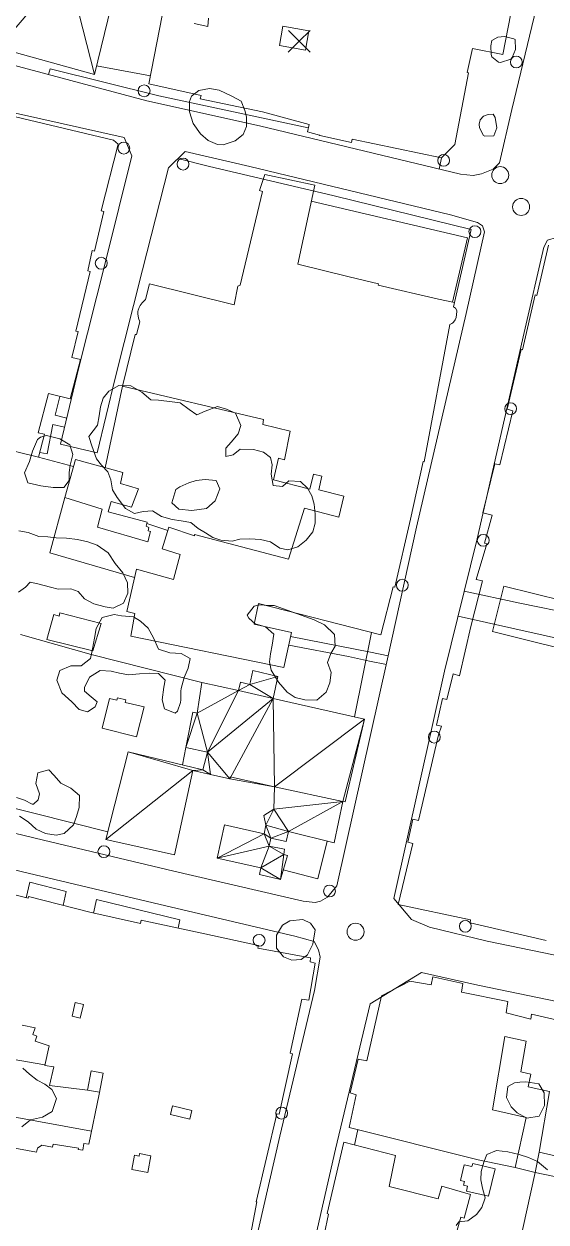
# Model space of a CAD drawing. Header units: metres. Extents: x 4652992 to 4879070, y 2074171 to 2309877.
# Drawn here: x 4653815.3 to 4653882.9, y 2307108.2 to 2307263.4 of the extents above; entities that cross this region are included whole.
import ezdxf

# ---------------------------------------------------------------- set-up
doc = ezdxf.new("R2010")
doc.units = ezdxf.units.M
doc.header["$MEASUREMENT"] = 0
doc.linetypes.add('DGN Style 2', pattern=[66.27138, 39.762828, -26.508552])
for name, color, linetype, lineweight in [('Level 18', 5, 'Continuous', 0), ('Level 30', 5, 'Continuous', 0), ('Level 31', 38, 'Continuous', 0), ('Level 35', 4, 'Continuous', 0), ('Level 37', 3, 'Continuous', 0), ('Level 38', 3, 'Continuous', 0), ('Level 39', 9, 'Continuous', 0), ('Level 40', 1, 'Continuous', 0), ('Level 45', 9, 'Continuous', 0), ('Level 53', 5, 'Continuous', 0), ('Level 54', 30, 'DGN Style 2', 0), ('Level 61', 4, 'Continuous', 0), ('Level 62', 4, 'Continuous', 0)]:
    doc.layers.add(name, color=color, linetype=linetype, lineweight=lineweight)

# ---------------------------------------------------------------- blocks, each defined once
blk = doc.blocks.new('AL_1')
at = {"layer": 'Level 45'}
blk.add_circle((2.1e-05, 1.3e-05, 3e-05), 1.100002, dxfattribs=at)
blk = doc.blocks.new('POSTE_1')
at = {"layer": 'Level 61'}
blk.add_circle((-4.7e-05, -1.9e-05, -2.4e-05), 0.770001, dxfattribs=at)
blk = doc.blocks.new('COTA_10')
at = {"layer": 'Level 39'}
for p, q in [((-1.408444, 1.419518, 3.9e-05), (1.3e-05, -4e-06, 3.9e-05)), ((1.419535, 1.408453, 3.9e-05), (1.3e-05, -4e-06, 3.9e-05)), ((1.3e-05, -4e-06, 3.9e-05), (-1.419509, -1.408461, 3.9e-05)), ((1.3e-05, -4e-06, 3.9e-05), (1.40847, -1.419526, 3.9e-05))]:
    blk.add_line(p, q, dxfattribs=at)

msp = doc.modelspace()

# ---------------------------------------------------------------- linework, layer by layer
at = {"layer": 'Level 18', "color": 30, "extrusion": (-0.2325752155250779, -0.9400955662221081, 0.2492570871469814), "elevation": -3251051.150257, "flags": 128}
msp.add_lwpolyline([(3963534.083005, 838200.399348), (3963511.117768, 838198.258291), (3963497.008766, 838196.722311)], dxfattribs=at)
at = {"layer": 'Level 18', "color": 30, "extrusion": (-0.2181599414470638, -0.7675842744375388, 0.6026778754724706), "elevation": -2785444.729957, "flags": 128}
msp.add_lwpolyline([(3845802.189629, 2105461.12808), (3845775.438632, 2105459.342331), (3845766.843458, 2105458.650852)], dxfattribs=at)
at = {"layer": 'Level 18', "color": 30}
for points in [[(4653876.901479, 2307245.394108, 1399.392079), (4653878.490451, 2307252.279078, 1399.054579), (4653881.942283, 2307266.678099, 1398.504579), (4653884.422541, 2307277.47333, 1397.974814)], [(4653871.841598, 2307243.915647, 1399.474737), (4653845.793766, 2307250.199075, 1398.049737), (4653831.221605, 2307253.413479, 1397.017079), (4653807.767909, 2307259.691859, 1394.757914), (4653791.867037, 2307264.067218, 1393.249737)], [(4653828.258818, 2307248.687055, 1397.035207), (4653829.271095, 2307246.29277, 1397.411272), (4653825.908714, 2307232.745074, 1399.051303), (4653822.333367, 2307218.678449, 1400.282553), (4653820.019409, 2307208.941029, 1400.545053)], [(4653836.161684, 2307246.869154, 1397.609937), (4653834.026808, 2307244.753126, 1397.603687), (4653830.655109, 2307231.536448, 1399.053687), (4653827.089701, 2307217.508923, 1400.284937), (4653824.784571, 2307207.808656, 1400.547437), (4653820.019409, 2307208.941029, 1400.545053)], [(4653876.901479, 2307245.394108, 1399.392079), (4653876.066913, 2307244.565013, 1399.392079), (4653874.563288, 2307243.975279, 1399.392079), (4653873.495887, 2307243.762214, 1399.392079), (4653871.841598, 2307243.915647, 1399.474737)], [(4653874.948243, 2307236.462365, 1399.93949), (4653874.709217, 2307237.243233, 1399.93949), (4653874.037738, 2307237.671294, 1399.93949), (4653870.569456, 2307238.642005, 1399.586727)], [(4653855.827508, 2307151.705688, 1406.78949), (4653862.405724, 2307181.143058, 1403.96449), (4653866.147478, 2307198.186224, 1402.67699), (4653872.589752, 2307225.881238, 1400.56449), (4653874.948243, 2307236.462365, 1399.93949)], [(4653946.973627, 2307221.862116, 1403.575838), (4653924.301065, 2307226.750381, 1402.257832), (4653906.571155, 2307230.702298, 1401.145332), (4653890.661615, 2307234.274736, 1399.970332), (4653884.294563, 2307235.736519, 1399.939082), (4653883.117303, 2307235.389762, 1399.939082), (4653882.658444, 2307234.465434, 1400.115812)], [(4653863.194793, 2307150.059359, 1406.7788), (4653869.776084, 2307179.510491, 1403.9538), (4653874.008834, 2307196.661683, 1402.6477), (4653880.091755, 2307223.419663, 1400.624424), (4653882.658444, 2307234.465434, 1400.115812)], [(4653851.438514, 2307149.706084, 1406.907059), (4653834.709296, 2307153.616761, 1406.407059), (4653817.816887, 2307157.647121, 1404.819559), (4653809.187655, 2307159.692846, 1404.069559), (4653802.340763, 2307161.095853, 1403.369559), (4653795.116481, 2307162.509011, 1402.507059), (4653786.136076, 2307164.317122, 1401.307059), (4653776.435371, 2307166.056766, 1399.807059), (4653770.743796, 2307167.289609, 1398.957059)], [(4653850.386008, 2307145.20364, 1406.832391), (4653833.646498, 2307149.116722, 1406.332391), (4653816.747045, 2307153.148763, 1404.744891), (4653808.190024, 2307155.177369, 1403.994891), (4653801.432824, 2307156.561997, 1403.294891), (4653794.216324, 2307157.973633, 1402.432391), (4653785.271567, 2307159.774567, 1401.232391), (4653775.537563, 2307161.520182, 1399.732391), (4653769.764936, 2307162.770582, 1398.882391)], [(4653851.438514, 2307149.706084, 1406.907059), (4653853.010228, 2307149.57029, 1406.907059), (4653853.721816, 2307149.721607, 1406.907059), (4653854.594341, 2307150.237031, 1406.907059), (4653855.827508, 2307151.705688, 1406.78949)], [(4653931.645047, 2307132.369171, 1409.11844), (4653910.133686, 2307137.026465, 1408.41844), (4653891.008303, 2307141.297301, 1408.05594), (4653875.315253, 2307144.530104, 1407.53094), (4653867.825342, 2307146.373977, 1407.194559), (4653865.508559, 2307147.370203, 1406.96844), (4653863.194793, 2307150.059359, 1406.7788)], [(4653852.930928, 2307138.160335, 1407.481021), (4653853.680793, 2307142.464269, 1407.243521), (4653853.457584, 2307143.430786, 1407.106021), (4653852.904684, 2307144.503328, 1407.093521), (4653850.386008, 2307145.20364, 1406.832391)], [(4653930.415894, 2307126.691893, 1409.11005), (4653908.886112, 2307131.353176, 1408.41005), (4653889.789226, 2307135.617648, 1408.04755), (4653874.100176, 2307138.849627, 1407.52255), (4653866.78484, 2307140.472399, 1407.37255), (4653860.141655, 2307136.435699, 1407.4163)], [(4653834.87762, 2307059.735067, 1413.543521), (4653839.573521, 2307080.26246, 1411.831021), (4653844.297766, 2307101.228026, 1410.143521), (4653848.420081, 2307119.300423, 1408.718521), (4653852.930928, 2307138.160335, 1407.481021)], [(4653841.97682, 2307057.308489, 1413.4788), (4653846.806058, 2307078.6317, 1411.7663), (4653851.528379, 2307099.588728, 1410.0788), (4653855.639865, 2307117.613654, 1408.6538), (4653860.141655, 2307136.435699, 1407.4163)]]:
    msp.add_polyline3d(points, dxfattribs=at)
at = {"layer": 'Level 30', "color": 1}
for points in [[(4653878.693307, 2307266.555572, 1401.10371), (4653877.311768, 2307259.419444, 1401.10371), (4653873.405273, 2307260.210255, 1401.14121), (4653872.706609, 2307257.088634, 1404.29746), (4653872.898583, 2307257.043152, 1404.29746), (4653871.102851, 2307247.755344, 1404.32246), (4653869.396653, 2307246.054597, 1404.47246)], [(4653869.396653, 2307246.054597, 1404.47246), (4653857.814385, 2307248.475789, 1404.06621), (4653857.713428, 2307248.024759, 1404.06621), (4653853.606647, 2307248.944454, 1403.99746), (4653853.568013, 2307248.953616, 1400.60371), (4653851.998427, 2307249.393718, 1400.48496), (4653852.224759, 2307250.344269, 1400.47871), (4653846.189554, 2307251.979158, 1400.02871), (4653838.097461, 2307253.694745, 1399.60996), (4653838.22129, 2307254.126779, 1399.56621), (4653831.47872, 2307255.630874, 1399.34746), (4653833.188392, 2307264.480596, 1398.15371)], [(4653837.352049, 2307263.424916, 1397.93496), (4653839.085352, 2307263.075106, 1398.031835), (4653839.171886, 2307264.120485, 1397.988085)], [(4653813.259982, 2307251.582925, 1401.466564), (4653826.903306, 2307248.313497, 1401.166564), (4653827.505048, 2307247.81223, 1401.191564), (4653825.267928, 2307239.153166, 1400.622814), (4653825.613238, 2307239.070753, 1400.622814), (4653824.437877, 2307233.946748, 1400.510314), (4653824.133753, 2307234.032578, 1400.510314), (4653823.551549, 2307231.376172, 1407.691564), (4653823.878836, 2307231.304724, 1407.691564), (4653821.984941, 2307223.579782, 1407.647814), (4653822.294646, 2307223.519147, 1402.391564), (4653821.468711, 2307220.170277, 1402.241564), (4653822.589651, 2307219.912429, 1402.229064)], [(4653848.957781, 2307180.01845, 1407.192056), (4653829.120479, 2307184.060628, 1407.079556), (4653829.659737, 2307186.987915, 1410.348306), (4653828.621588, 2307187.249828, 1410.360806), (4653829.864136, 2307192.744805, 1410.948306), (4653834.647618, 2307191.388356, 1409.092056), (4653835.504775, 2307194.655735, 1406.873306), (4653833.178045, 2307195.384675, 1406.442056), (4653834.068268, 2307198.19352, 1406.160806), (4653837.370622, 2307197.072131, 1409.292056), (4653837.396826, 2307197.251413, 1409.292056), (4653849.559344, 2307194.037068, 1406.279556), (4653851.621551, 2307200.664437, 1405.198306), (4653856.091921, 2307199.489308, 1406.485806), (4653856.729129, 2307202.204939, 1405.242056), (4653853.503598, 2307203.002517, 1404.948306), (4653853.893378, 2307204.776844, 1404.948306), (4653852.786308, 2307205.041433, 1404.948306), (4653852.337373, 2307203.121174, 1404.948306), (4653847.598408, 2307204.30714, 1404.404556), (4653848.247801, 2307207.139911, 1404.404556), (4653849.040353, 2307206.923814, 1404.404556), (4653849.788956, 2307210.639937, 1408.479556), (4653846.220378, 2307211.479486, 1408.454556), (4653846.320966, 2307212.122405, 1406.304556), (4653828.046071, 2307216.449404, 1406.092056), (4653829.704128, 2307223.140247, 1406.029556), (4653829.853631, 2307223.144405, 1402.829556), (4653830.303509, 2307224.809294, 1402.457681), (4653830.136529, 2307225.249429, 1402.457681), (4653830.017601, 2307225.844884, 1402.457681), (4653830.049468, 2307226.110691, 1402.457681), (4653830.088014, 2307226.314887, 1402.457681), (4653830.211855, 2307226.65878, 1402.457681), (4653830.340383, 2307226.901526, 1402.457681), (4653830.60939, 2307227.257465, 1402.457681), (4653830.831766, 2307227.464484, 1402.457681), (4653831.028366, 2307227.677652, 1402.457681), (4653831.535409, 2307229.717212, 1402.457681), (4653842.51918, 2307226.990109, 1406.720181), (4653842.997958, 2307229.388478, 1406.667056), (4653843.285899, 2307229.531815, 1406.667056), (4653846.178192, 2307241.680517, 1406.285806), (4653845.812167, 2307241.794295, 1406.285806), (4653846.474163, 2307243.875538, 1405.429556), (4653852.95816, 2307242.514896, 1405.248306), (4653850.759418, 2307232.254426, 1406.567056), (4653857.39839, 2307230.618346, 1409.592056), (4653861.206714, 2307229.723488, 1409.742056), (4653861.175049, 2307229.519053, 1409.742056), (4653868.997795, 2307227.746439, 1409.379556), (4653868.997795, 2307227.746439, 1408.735806), (4653871.059754, 2307227.281299, 1408.235806), (4653870.953165, 2307226.731718, 1408.235806), (4653871.199918, 2307226.567158, 1408.235806), (4653871.348387, 2307226.260799, 1408.235806), (4653871.363446, 2307226.144856, 1408.235806), (4653871.346461, 2307225.758971, 1408.235806), (4653871.274178, 2307225.366439, 1408.235806), (4653871.172204, 2307225.053684, 1408.235806), (4653870.935412, 2307224.740018, 1408.235806), (4653870.857248, 2307224.659514, 1408.235806), (4653870.740696, 2307224.588159, 1408.235806), (4653870.450922, 2307224.432521, 1408.235806), (4653867.141791, 2307206.664098, 1407.204556), (4653866.987808, 2307206.700862, 1405.767056), (4653865.350475, 2307199.204219, 1406.935806), (4653863.333891, 2307190.403858, 1407.092056), (4653863.115748, 2307190.455941, 1411.804556), (4653861.514817, 2307184.238644, 1411.923306), (4653845.666024, 2307188.293774, 1407.629556), (4653845.095432, 2307185.637068, 1407.867056), (4653849.948523, 2307184.555434, 1407.492056), (4653848.957781, 2307180.01845, 1407.192056)], [(4653874.711938, 2307191.215064, 1408.911378), (4653873.879889, 2307191.420483, 1408.921422), (4653875.258106, 2307196.006475, 1407.190172), (4653874.95333, 2307196.092486, 1407.190172), (4653875.950633, 2307199.722821, 1405.121422), (4653874.736198, 2307200.026005, 1405.058922), (4653876.296682, 2307206.396715, 1404.502672), (4653876.950098, 2307206.240717, 1404.502672), (4653878.626055, 2307213.272758, 1404.208922), (4653877.911291, 2307213.45665, 1404.208922), (4653879.687949, 2307221.20654, 1404.027672), (4653879.867318, 2307221.163718, 1404.027672), (4653881.521118, 2307228.280536, 1403.627672), (4653881.724432, 2307228.218785, 1403.627672), (4653883.237829, 2307234.733984, 1403.108922)], [(4653822.589651, 2307219.912429, 1402.229064), (4653821.288117, 2307214.800938, 1402.279064), (4653818.472942, 2307215.500456, 1402.366564), (4653817.138417, 2307210.423561, 1402.635314), (4653817.949887, 2307210.229626, 1402.635314), (4653817.180133, 2307207.261569, 1403.866564), (4653805.561962, 2307210.091887, 1405.160314)], [(4653831.319452, 2307196.275077, 1405.504556), (4653824.818423, 2307198.20324, 1405.435806), (4653825.42413, 2307200.511367, 1404.429556), (4653820.590877, 2307202.027309, 1404.260806), (4653821.962322, 2307206.938575, 1403.554556), (4653828.111469, 2307205.254551, 1403.610806), (4653827.774634, 2307203.855317, 1403.598306), (4653830.111117, 2307203.163175, 1403.729556), (4653829.227611, 2307200.761512, 1404.048306), (4653826.561454, 2307201.492509, 1404.235806), (4653826.205689, 2307200.191123, 1405.648306), (4653831.235194, 2307198.828215, 1405.685806), (4653831.120271, 2307198.30911, 1405.623306), (4653831.478923, 2307198.156672, 1405.623306), (4653831.375212, 2307197.688212, 1405.623306), (4653831.660729, 2307197.633255, 1405.623306), (4653831.319452, 2307196.275077, 1405.504556)], [(4653874.711938, 2307191.215064, 1408.911378), (4653873.173841, 2307185.323372, 1408.117628), (4653873.173841, 2307185.323372, 1409.323878), (4653871.729368, 2307178.92983, 1409.180128), (4653870.873984, 2307179.161055, 1408.786378), (4653870.059971, 2307175.853053, 1407.630128), (4653869.533158, 2307175.979055, 1407.623878), (4653868.745763, 2307172.544822, 1407.623878), (4653869.372616, 2307172.381575, 1408.273878), (4653869.0147, 2307171.295176, 1408.455128), (4653869.0147, 2307171.295176, 1409.405128), (4653866.422167, 2307160.181886, 1409.223878), (4653865.679672, 2307160.372792, 1409.223878), (4653865.027183, 2307157.372431, 1409.223878), (4653865.661379, 2307157.180791, 1414.530128), (4653863.786492, 2307149.305325, 1414.598878), (4653873.126846, 2307147.303106, 1414.573878), (4653873.080061, 2307146.900115, 1409.992628), (4653882.945361, 2307144.639894, 1409.842628)], [(4653896.674217, 2307180.152557, 1410.612047), (4653889.472722, 2307181.901217, 1410.505797), (4653889.337471, 2307181.335832, 1409.693297), (4653875.979423, 2307184.676253, 1408.724547), (4653877.466732, 2307190.534952, 1408.878122)], [(4653896.660229, 2307185.796407, 1408.646422), (4653877.466732, 2307190.534952, 1408.878122)], [(4653824.21319, 2307182.171619, 1406.210806), (4653818.264739, 2307183.649783, 1405.848306), (4653819.164428, 2307186.851021, 1405.442056), (4653819.826702, 2307186.665699, 1405.442056), (4653819.92953, 2307187.068161, 1405.442056), (4653825.271493, 2307185.721917, 1405.579556), (4653824.21319, 2307182.171619, 1406.210806)], [(4653829.85249, 2307171.033749, 1406.926431), (4653825.403303, 2307172.140137, 1406.670181), (4653826.361121, 2307175.983738, 1406.245181), (4653827.307076, 2307175.763675, 1406.423306), (4653827.385189, 2307176.086119, 1406.423306), (4653828.465029, 2307175.820688, 1406.507681), (4653828.386325, 2307175.464939, 1406.507681), (4653830.835402, 2307174.92494, 1406.504556), (4653829.85249, 2307171.033749, 1406.926431)], [(4653808.08708, 2307152.024559, 1411.449669), (4653815.822479, 2307150.113519, 1411.649669), (4653815.880406, 2307150.312797, 1409.074669), (4653823.797412, 2307148.290908, 1409.124669), (4653830.364769, 2307146.847906, 1412.774669), (4653830.447549, 2307147.283951, 1412.768419), (4653838.696769, 2307145.477293, 1412.755919), (4653838.696769, 2307145.477293, 1416.749669), (4653845.661554, 2307143.992491, 1415.674669), (4653845.595654, 2307143.63285, 1413.449669), (4653852.419611, 2307142.3696, 1413.455919), (4653852.364195, 2307141.873346, 1413.412169), (4653853.015065, 2307141.690225, 1413.430919), (4653852.174474, 2307136.903742, 1413.374669), (4653851.266579, 2307137.027899, 1415.618419), (4653849.760689, 2307130.027695, 1416.443419), (4653850.095374, 2307129.947323, 1416.443419), (4653848.357942, 2307122.144512, 1416.430919), (4653848.056249, 2307122.190143, 1412.712169), (4653845.346868, 2307110.785612, 1413.118419), (4653845.462721, 2307110.757791, 1415.612169), (4653843.893907, 2307102.552431, 1415.755919)], [(4653874.124993, 2307116.226809, 1416.36411), (4653857.403711, 2307120.410343, 1416.18911), (4653858.318728, 2307124.650513, 1416.82036), (4653857.55607, 2307124.874176, 1416.82036), (4653858.573799, 2307129.277156, 1416.72661), (4653859.687001, 2307129.049526, 1413.60786), (4653861.614327, 2307137.479671, 1413.36411), (4653865.292424, 2307139.367418, 1413.30161), (4653868.041896, 2307138.893471, 1413.22661), (4653868.267216, 2307139.937597, 1413.22036), (4653872.145562, 2307139.058123, 1413.22036), (4653871.986342, 2307137.944517, 1412.66411), (4653877.997439, 2307136.739467, 1411.24536), (4653877.781481, 2307135.237682, 1411.03911), (4653880.965125, 2307134.458367, 1410.98286), (4653881.061222, 2307135.091569, 1410.98286), (4653884.957022, 2307134.167713, 1414.60786)], [(4653809.882321, 2307118.497707, 1414.455919), (4653816.898904, 2307117.204176, 1411.096544), (4653817.03496, 2307117.728313, 1410.937169), (4653817.614911, 2307118.118708, 1410.890294), (4653818.972535, 2307117.865562, 1410.887169), (4653819.044912, 2307118.223872, 1410.887169), (4653822.341187, 2307117.745394, 1410.799669), (4653822.316039, 2307117.570289, 1410.799669), (4653822.912468, 2307117.453491, 1411.393419), (4653823.033198, 2307118.336931, 1411.393419), (4653823.672993, 2307118.263367, 1411.396544), (4653825.025958, 2307124.711774, 1410.984044), (4653825.536603, 2307127.459461, 1410.952794), (4653823.991405, 2307127.751017, 1410.971544), (4653823.528467, 2307125.219885, 1411.090294), (4653818.597147, 2307125.857231, 1410.752794), (4653819.130344, 2307128.277547, 1410.927794), (4653817.964835, 2307128.450856, 1410.815294), (4653818.526095, 2307130.998558, 1409.402794), (4653816.725976, 2307131.606362, 1409.021544), (4653816.93612, 2307132.253302, 1409.021544), (4653816.420767, 2307132.431042, 1409.015294), (4653816.725568, 2307133.323476, 1409.015294), (4653815.039093, 2307133.649048, 1409.177794)], [(4653888.037657, 2307115.813058, 1413.81411), (4653882.054929, 2307117.212198, 1413.90786), (4653883.39703, 2307125.059845, 1410.73286), (4653880.613542, 2307125.689313, 1410.62036), (4653880.949664, 2307127.309526, 1410.65161), (4653879.662081, 2307127.605898, 1410.65161), (4653880.372567, 2307131.587205, 1411.16411), (4653877.586331, 2307132.20394, 1412.67036), (4653876.002651, 2307122.673152, 1411.70786), (4653880.336185, 2307121.710957, 1411.37661), (4653878.934807, 2307115.217003, 1411.82036), (4653874.124993, 2307116.226809, 1416.36411)], [(4653854.176438, 2307106.482283, 1414.798485), (4653854.748274, 2307109.193058, 1414.773485), (4653854.546747, 2307109.255145, 1412.479735), (4653856.716288, 2307118.494901, 1412.310985), (4653863.422534, 2307116.766916, 1412.073485), (4653862.593537, 2307112.740618, 1412.054735), (4653868.971542, 2307111.172226, 1412.085985), (4653869.417711, 2307112.803205, 1412.079735), (4653873.122759, 2307111.733768, 1411.973485), (4653872.299869, 2307108.669033, 1412.479735), (4653871.881303, 2307108.783581, 1412.473485), (4653871.395877, 2307107.095214, 1411.785985)], [(4653831.722249, 2307116.746465, 1412.596544), (4653830.270126, 2307117.022423, 1412.596544), (4653830.206927, 2307116.68986, 1412.596544), (4653829.60502, 2307116.804245, 1412.596544), (4653829.256667, 2307114.971169, 1412.596544), (4653831.310697, 2307114.580826, 1412.896544), (4653831.722249, 2307116.746465, 1412.596544)]]:
    msp.add_polyline3d(points, dxfattribs=at)
for points in [[(4653851.777231, 2307260.005509, 1400.03496), (4653848.408402, 2307260.593217, 1400.03496), (4653848.842884, 2307263.083734, 1400.20996), (4653852.211713, 2307262.496026, 1400.20996)], [(4653821.510361, 2307134.810764, 1410.849669), (4653821.915694, 2307136.586912, 1410.652794), (4653822.989248, 2307136.341917, 1413.143419), (4653822.583915, 2307134.565769, 1413.143419)], [(4653836.759415, 2307121.487512, 1412.274669), (4653834.274871, 2307122.071787, 1411.937169), (4653834.538606, 2307123.193282, 1411.871544), (4653837.02315, 2307122.609008, 1412.109044)]]:
    msp.add_3dface(points, dxfattribs=at)
at = {"layer": 'Level 31'}
msp.add_polyline3d([(4653875.493888, 2307111.486178, 1412.342235), (4653872.619923, 2307112.171021, 1411.69536), (4653872.768318, 2307112.793768, 1411.68911), (4653872.2549, 2307112.916111, 1411.43286), (4653872.372914, 2307113.411361, 1411.398485), (4653871.853512, 2307113.535131, 1411.398485), (4653872.341242, 2307115.581908, 1411.398485), (4653873.328662, 2307115.346614, 1411.73286), (4653873.42684, 2307115.758622, 1411.73286), (4653876.346206, 2307115.06296, 1412.02036), (4653875.493888, 2307111.486178, 1412.342235)], dxfattribs=at)
at = {"layer": 'Level 35'}
for p, q in [((4653828.046071, 2307216.449404, 1402.848664), (4653825.784684, 2307205.891772, 1402.848664)), ((4653831.201169, 2307198.674527, 1405.348664), (4653833.934946, 2307197.772859, 1405.348664)), ((4653858.104022, 2307173.605386, 1407.986164), (4653860.304265, 2307184.54838, 1407.698664)), ((4653836.267659, 2307169.639268, 1407.661164), (4653835.841864, 2307167.370084, 1407.667414)), ((4653817.976327, 2307128.503025, 1410.643419), (4653813.733077, 2307129.268328, 1410.643419)), ((4653823.528467, 2307125.219885, 1410.799669), (4653825.072634, 2307124.962925, 1410.799669)), ((4653858.115963, 2307118.13425, 1411.30786), (4653858.526376, 2307120.12946, 1411.30786)), ((4653881.51234, 2307114.567868, 1411.49536), (4653878.831137, 2307102.384273, 1411.49536)), ((4653878.934807, 2307115.217003, 1411.112047), (4653881.51234, 2307114.567868, 1411.112047))]:
    msp.add_line(p, q, dxfattribs=at)
at = {"layer": 'Level 35', "extrusion": (-0.1007961273558697, 0.0761652479874612, 0.9919873969507212), "elevation": -291965.971219, "flags": 128}
msp.add_lwpolyline([(-4646438.024699, 2303605.611144), (-4646431.113758, 2303608.381515), (-4646435.210595, 2303619.166174)], dxfattribs=at)
at = {"layer": 'Level 35', "extrusion": (0.0844883145548713, 0.6705355524830594, 0.7370507428664023), "elevation": 1941277.516473, "flags": 128}
msp.add_lwpolyline([(-4328902.825538, -2115023.812584), (-4328888.154625, -2115026.253999), (-4328878.722596, -2115028.196035)], dxfattribs=at)
at = {"layer": 'Level 35', "extrusion": (0.0092405610389024, 0.0579233497770826, 0.9982782666082078), "elevation": 178049.957615, "flags": 128}
msp.add_lwpolyline([(-4232274.280146, -3006242.303871), (-4232273.835795, -3006237.295841), (-4232269.235742, -3006237.722056)], dxfattribs=at)
at = {"layer": 'Level 35'}
for points in [[(4653820.354191, 2307149.170256, 1407.443521), (4653820.766937, 2307150.986109, 1407.362271), (4653816.035879, 2307152.189108, 1407.206021), (4653815.55573, 2307150.179419, 1407.206021)], [(4653835.246314, 2307146.232976, 1408.881021), (4653835.486806, 2307147.326884, 1408.881021), (4653824.687887, 2307149.93336, 1408.499771), (4653824.289525, 2307148.182779, 1408.487271)], [(4653887.742692, 2307115.882039, 1412.09536), (4653887.154699, 2307113.398187, 1412.09536), (4653881.51234, 2307114.567868, 1412.12036), (4653882.054929, 2307117.212198, 1412.12036)]]:
    msp.add_polyline3d(points, dxfattribs=at)
at = {"layer": 'Level 37'}
for p, q in [((4653817.180133, 2307207.261569, 1402.617414), (4653821.712403, 2307206.043591, 1402.617414)), ((4653809.779502, 2307162.833264, 1406.011164), (4653826.143759, 2307158.692072, 1407.073664))]:
    msp.add_line(p, q, dxfattribs=at)
at = {"layer": 'Level 37', "extrusion": (-0.0287592748728774, 0.0456143642966277, 0.9985450585119336), "elevation": -27198.820535, "flags": 128}
msp.add_lwpolyline([(-5167255.025806, 529668.876024), (-5167261.114939, 529662.84899), (-5167246.5408, 529648.013215)], dxfattribs=at)
at = {"layer": 'Level 37', "extrusion": (-0.0584898361789882, 0.0053418821320169, 0.9982737116437769), "elevation": -258468.578, "flags": 128}
msp.add_lwpolyline([(-2720830.209757, 4417143.810627), (-2720831.721735, 4417126.784501), (-2720830.883862, 4417126.784501)], dxfattribs=at)
at = {"layer": 'Level 38'}
msp.add_line((4653824.700053, 2307257.972388, 1398.600825), (4653831.675973, 2307256.65191, 1398.600825), dxfattribs=at)
at = {"layer": 'Level 40', "color": 3}
for points in [[(4653877.532546, 2307261.773705, 1401.58146), (4653878.750834, 2307261.471443, 1401.50021), (4653878.926402, 2307261.348625, 1401.49396), (4653878.983306, 2307260.089933, 1401.41896), (4653878.530429, 2307259.033264, 1401.40021), (4653878.350144, 2307258.832363, 1401.40646), (4653877.029406, 2307258.373884, 1401.51271), (4653876.753716, 2307258.412151, 1401.51896), (4653875.898871, 2307259.129069, 1401.55021), (4653875.827818, 2307259.416606, 1401.55021), (4653875.773627, 2307260.566377, 1401.55646), (4653875.910247, 2307261.237811, 1401.54396), (4653876.685192, 2307261.676757, 1401.52521), (4653877.532546, 2307261.773705, 1401.58146)], [(4653842.217547, 2307254.041295, 1404.62521), (4653843.417717, 2307253.378457, 1404.58771), (4653843.903966, 2307252.182644, 1404.61271), (4653844.120703, 2307251.34789, 1404.63771), (4653844.130935, 2307250.075901, 1404.68771), (4653843.663411, 2307249.079304, 1404.68771), (4653842.637993, 2307248.242047, 1404.68771), (4653841.089355, 2307247.717978, 1404.62521), (4653840.348839, 2307247.785575, 1404.58771), (4653839.133839, 2307248.262847, 1404.52521), (4653838.145186, 2307249.145634, 1404.48771), (4653837.20353, 2307250.476477, 1404.43771), (4653836.709762, 2307251.998216, 1404.41271), (4653836.711087, 2307253.321487, 1404.41271), (4653836.981158, 2307254.040775, 1404.43771), (4653837.95206, 2307254.755903, 1404.43771), (4653839.309024, 2307255.028305, 1404.43771), (4653840.556191, 2307254.813522, 1404.42521), (4653842.217547, 2307254.041295, 1404.62521)], [(4653876.334182, 2307251.270431, 1401.13146), (4653876.530965, 2307249.910913, 1401.15646), (4653876.176692, 2307248.871481, 1401.20021), (4653874.979396, 2307248.843932, 1401.16271), (4653874.823788, 2307248.93495, 1401.16271), (4653874.287913, 2307249.92818, 1401.12521), (4653874.269957, 2307250.39262, 1401.13146), (4653874.386455, 2307250.974079, 1401.14396), (4653874.841398, 2307251.434724, 1401.16896), (4653875.433183, 2307251.659916, 1401.17521), (4653876.090435, 2307251.693639, 1401.17521), (4653876.334182, 2307251.270431, 1401.13146)], [(4653824.818657, 2307211.408245, 1402.83949), (4653825.029889, 2307212.606919, 1402.76449), (4653825.178627, 2307213.767363, 1402.75199), (4653825.532654, 2307214.878783, 1402.77699), (4653826.280497, 2307215.816429, 1402.83949), (4653827.576125, 2307216.543532, 1402.98949), (4653829.1315, 2307216.49103, 1403.18949), (4653830.544948, 2307215.675112, 1403.55199), (4653831.734079, 2307214.700145, 1404.10199), (4653832.691393, 2307214.630999, 1404.41449), (4653834.481033, 2307214.416246, 1404.80199), (4653835.535406, 2307214.297345, 1404.98949), (4653836.689973, 2307213.410363, 1405.16449), (4653837.67277, 2307212.723862, 1405.68949), (4653838.778644, 2307213.203932, 1405.98949), (4653840.350956, 2307213.838386, 1406.07699), (4653841.540266, 2307213.474646, 1406.07699), (4653842.690472, 2307212.934206, 1406.03949), (4653843.369519, 2307211.363471, 1405.92699), (4653843.04674, 2307210.271165, 1405.85199), (4653842.131487, 2307209.187458, 1405.75199), (4653841.448408, 2307208.420385, 1405.73949), (4653841.424659, 2307207.336402, 1406.11449), (4653842.36644, 2307207.563311, 1406.63949), (4653843.311715, 2307208.294348, 1407.01449), (4653845.032229, 2307208.255565, 1407.42699), (4653846.304108, 2307207.898684, 1407.73949), (4653847.235583, 2307207.224439, 1407.92699), (4653847.45064, 2307206.24289, 1407.96449), (4653847.296316, 2307205.057203, 1407.81449), (4653847.564786, 2307203.584514, 1407.98949), (4653848.778711, 2307203.454089, 1408.47699), (4653849.615756, 2307204.184394, 1408.73949), (4653851.114223, 2307204.118905, 1409.06449), (4653852.026668, 2307203.236588, 1409.15199), (4653852.560831, 2307202.23199, 1409.20199), (4653852.867359, 2307201.175444, 1409.22699), (4653853.009795, 2307199.865737, 1409.26449), (4653852.994948, 2307198.699896, 1409.28949), (4653852.697831, 2307197.601463, 1409.31449), (4653851.828313, 2307196.480257, 1409.32699), (4653850.746876, 2307195.622274, 1409.32699), (4653849.472548, 2307195.235585, 1409.22699), (4653848.414859, 2307195.461586, 1408.98949), (4653847.217872, 2307196.278967, 1408.36449), (4653845.90916, 2307196.591489, 1407.58949), (4653844.544585, 2307196.651582, 1407.16449), (4653843.271481, 2307196.636677, 1407.12699), (4653842.267206, 2307196.371538, 1407.12699), (4653840.785498, 2307196.512756, 1407.08949), (4653839.755741, 2307196.864971, 1406.85199), (4653838.801921, 2307197.438245, 1406.51449), (4653837.848101, 2307198.011519, 1406.15199), (4653836.913311, 2307198.792864, 1405.68949), (4653835.664822, 2307199.011274, 1405.30199), (4653834.482145, 2307199.160814, 1405.17699), (4653833.113208, 2307199.567449, 1405.01449), (4653831.950784, 2307200.296845, 1404.97699), (4653830.743491, 2307200.213071, 1405.12699), (4653829.605324, 2307199.953328, 1405.23949), (4653828.420555, 2307200.581753, 1405.23949), (4653827.337564, 2307202.036335, 1405.15199), (4653826.772155, 2307203.021818, 1405.06449), (4653826.515902, 2307204.305551, 1405.06449), (4653826.126804, 2307205.355238, 1404.96449), (4653825.322589, 2307206.238286, 1404.80199), (4653824.666754, 2307207.059324, 1404.56449), (4653824.092621, 2307208.73789, 1404.05199), (4653823.709109, 2307209.812821, 1403.82699), (4653823.685719, 2307209.951291, 1403.70199), (4653824.818657, 2307211.408245, 1402.83949)], [(4653819.944215, 2307209.635967, 1406.22074), (4653821.202376, 2307208.842279, 1406.22074), (4653821.631377, 2307207.607144, 1406.12699), (4653821.270531, 2307206.227916, 1405.76449), (4653821.139554, 2307205.273587, 1405.40199), (4653821.125785, 2307204.237966, 1405.25199), (4653820.458507, 2307203.305268, 1404.90199), (4653819.055125, 2307203.321035, 1404.62699), (4653817.448644, 2307203.518541, 1404.42699), (4653815.784384, 2307203.942967, 1404.41449), (4653815.363839, 2307205.21559, 1404.43949), (4653816.015123, 2307206.684887, 1404.67699), (4653816.395832, 2307208.032384, 1405.21449), (4653817.032671, 2307209.558411, 1405.50199), (4653817.419678, 2307209.838852, 1405.66449), (4653818.203288, 2307210.077776, 1405.82699), (4653819.944215, 2307209.635967, 1406.22074)], [(4653837.613472, 2307204.2449, 1404.87699), (4653838.752364, 2307204.372749, 1404.87699), (4653840.180976, 2307204.218001, 1404.87699), (4653840.65408, 2307203.171509, 1404.87699), (4653840.03859, 2307201.611777, 1404.85199), (4653838.952177, 2307200.617971, 1404.85199), (4653837.051407, 2307200.352178, 1404.85199), (4653835.354299, 2307200.517756, 1404.86449), (4653834.45381, 2307201.346361, 1404.81449), (4653834.968632, 2307203.063497, 1404.73949), (4653835.481057, 2307203.421076, 1404.73949), (4653836.626708, 2307203.947348, 1404.70199), (4653837.613472, 2307204.2449, 1404.87699)], [(4653814.562342, 2307189.756902, 1405.88324), (4653815.468738, 2307190.420685, 1406.09574), (4653816.069832, 2307191.050783, 1406.62074), (4653817.083253, 2307190.861612, 1407.08324), (4653818.710714, 2307190.392039, 1407.53324), (4653819.712805, 2307190.152204, 1407.70824), (4653821.345124, 2307190.188546, 1407.73324), (4653822.293194, 2307189.828198, 1407.69574), (4653823.110969, 2307188.885203, 1407.58324), (4653824.322055, 2307188.248399, 1407.50824), (4653825.806679, 2307187.866388, 1407.65824), (4653826.825765, 2307187.702551, 1407.85824), (4653828.16027, 2307188.343936, 1408.09574), (4653828.748823, 2307189.644244, 1408.18324), (4653828.69238, 2307190.96548, 1408.27074), (4653828.093718, 2307192.283047, 1408.34574), (4653827.115707, 2307193.477899, 1408.37074), (4653826.203045, 2307194.843928, 1408.39574), (4653824.751604, 2307195.858517, 1408.37074), (4653823.572281, 2307196.274212, 1408.30824), (4653822.210466, 2307196.600142, 1408.24574), (4653820.788966, 2307196.780227, 1408.00824), (4653819.441919, 2307196.809051, 1407.62074), (4653818.385808, 2307196.928373, 1407.59574), (4653817.204259, 2307196.970965, 1407.34574), (4653815.830709, 2307197.486521, 1407.13324), (4653814.631761, 2307197.693407, 1406.99574)], [(4653852.885545, 2307186.179859, 1409.56449), (4653854.214496, 2307185.543089, 1409.28324), (4653855.515718, 2307184.288708, 1408.93324), (4653855.599675, 2307182.767769, 1408.93324), (4653855.049796, 2307181.796957, 1408.85824), (4653854.623081, 2307180.650573, 1408.55824), (4653855.075203, 2307179.333737, 1408.46449), (4653854.926463, 2307178.036957, 1408.42699), (4653854.43839, 2307176.794765, 1408.41449), (4653853.236926, 2307175.750005, 1408.36449), (4653851.661063, 2307175.834137, 1408.36449), (4653850.428605, 2307176.129185, 1408.36449), (4653849.38753, 2307176.804779, 1408.35199), (4653848.268521, 2307178.111929, 1408.28949), (4653847.313184, 2307179.673022, 1408.25199), (4653847.0873, 2307180.739712, 1408.25199), (4653847.206291, 2307181.777136, 1408.28949), (4653847.4557, 2307182.916577, 1408.32699), (4653847.657828, 2307184.333814, 1408.36449), (4653846.589606, 2307185.255737, 1408.40199), (4653845.245394, 2307185.657481, 1408.38949), (4653844.437441, 2307186.410506, 1408.38949), (4653844.190293, 2307186.762798, 1408.55199), (4653845.094727, 2307187.931961, 1408.60199), (4653845.783008, 2307188.113609, 1408.65199), (4653846.982777, 2307188.03957, 1408.68949), (4653847.683613, 2307188.031678, 1408.77699), (4653852.885545, 2307186.179859, 1409.56449)], [(4653827.904634, 2307186.684204, 1407.86449), (4653829.48474, 2307186.559109, 1407.97074), (4653830.389806, 2307186.009412, 1408.00199), (4653831.385997, 2307185.078201, 1407.98324), (4653832.05993, 2307183.851102, 1407.78324), (4653832.721906, 2307182.387064, 1407.62074), (4653834.185043, 2307181.916942, 1407.47699), (4653835.6597, 2307181.803766, 1407.30199), (4653836.800141, 2307181.157762, 1407.18324), (4653836.551137, 2307179.911778, 1407.14574), (4653836.05835, 2307178.724148, 1407.14574), (4653835.640618, 2307177.265428, 1407.19574), (4653835.596212, 2307176.942999, 1407.20199), (4653835.598962, 2307175.796623, 1407.23324), (4653835.564584, 2307175.458472, 1407.23324), (4653835.184033, 2307174.350554, 1407.23949), (4653834.870182, 2307174.092621, 1407.20824), (4653833.503647, 2307174.632875, 1407.15824), (4653833.181749, 2307175.802355, 1407.09574), (4653833.402161, 2307177.468174, 1407.03324), (4653833.557056, 2307178.350336, 1407.07074), (4653832.719255, 2307179.203668, 1407.07699), (4653831.586605, 2307179.274948, 1407.04574), (4653830.245114, 2307179.196382, 1407.08949), (4653828.809823, 2307179.060334, 1407.08949), (4653827.651074, 2307179.257762, 1407.08949), (4653826.573349, 2307179.51576, 1407.06449), (4653825.170195, 2307179.598075, 1406.78324), (4653823.779005, 2307178.755861, 1406.65199), (4653823.104609, 2307177.421371, 1406.60824), (4653823.122043, 2307176.949684, 1406.60199), (4653823.989553, 2307176.220943, 1406.70824), (4653824.752596, 2307175.570656, 1406.77074), (4653824.511, 2307174.907225, 1406.75824), (4653823.525863, 2307174.248253, 1406.66449), (4653822.418679, 2307174.566894, 1406.54574), (4653821.470344, 2307175.542072, 1406.29574), (4653820.177279, 2307176.7334, 1406.03324), (4653819.534816, 2307178.356612, 1405.92074), (4653819.921223, 2307179.613155, 1405.89574), (4653821.331768, 2307180.237013, 1405.96449), (4653822.679068, 2307180.208149, 1406.17699), (4653823.907129, 2307181.169583, 1406.25824), (4653824.179462, 2307182.400021, 1406.28324), (4653824.424017, 2307183.81076, 1406.29574), (4653824.654977, 2307185.037751, 1406.27074), (4653825.403255, 2307186.461404, 1406.38949), (4653826.970133, 2307186.874168, 1406.67699), (4653827.904634, 2307186.684204, 1407.86449)], [(4653816.829339, 2307164.979934, 1407.65824), (4653817.092339, 2307166.350451, 1407.62074), (4653818.498928, 2307166.763315, 1407.88949), (4653819.198803, 2307166.005895, 1408.11449), (4653820.075245, 2307165.005145, 1408.43324), (4653821.372186, 2307164.372456, 1408.75824), (4653822.471517, 2307163.398624, 1408.95199), (4653822.440618, 2307161.851843, 1408.95199), (4653822.10404, 2307160.699951, 1408.92074), (4653821.701496, 2307159.617477, 1408.83324), (4653820.472982, 2307158.478584, 1408.57074), (4653819.453065, 2307158.281118, 1408.40199), (4653818.078794, 2307158.503616, 1408.10824), (4653816.845, 2307159.054165, 1407.81449), (4653815.838602, 2307160.019101, 1407.60824), (4653814.682893, 2307160.738493, 1407.32699)], [(4653814.320907, 2307163.143224, 1407.04574), (4653815.34393, 2307162.804016, 1407.17074), (4653816.343181, 2307162.296335, 1407.41449), (4653816.508939, 2307162.310163, 1407.46449), (4653817.141896, 2307162.841627, 1407.50824), (4653817.293739, 2307163.649289, 1407.48949), (4653816.829339, 2307164.979934, 1407.65824)], [(4653851.424702, 2307147.361282, 1411.213439), (4653852.399117, 2307146.887264, 1411.225939), (4653853.012036, 2307145.993391, 1411.225939), (4653852.715022, 2307144.1447, 1411.225939), (4653852.014662, 2307142.792879, 1411.188439), (4653851.202461, 2307142.16126, 1411.138439), (4653849.998009, 2307142.077182, 1411.100939), (4653848.910063, 2307142.525131, 1411.038439), (4653848.023128, 2307143.644813, 1410.950939), (4653848.008576, 2307145.30166, 1410.850939), (4653848.785762, 2307146.63503, 1410.813439), (4653849.709363, 2307147.159894, 1410.800939), (4653851.424702, 2307147.361282, 1411.213439)], [(4653815.135741, 2307128.103237, 1411.613439), (4653816.018866, 2307127.326414, 1412.163439), (4653816.9791, 2307126.531022, 1413.175939), (4653817.976122, 2307126.022285, 1413.538439), (4653818.901993, 2307125.315762, 1413.913439), (4653819.508619, 2307124.14882, 1414.125939), (4653818.94239, 2307122.458366, 1414.175939), (4653817.672681, 2307121.743258, 1414.063439), (4653816.137002, 2307121.414576, 1413.800939), (4653814.987427, 2307120.509351, 1413.550939)], [(4653880.323661, 2307126.314863, 1412.155797), (4653881.976164, 2307126.050995, 1412.268297), (4653882.672373, 2307124.910987, 1412.312047), (4653882.748365, 2307123.267114, 1412.312047), (4653882.01631, 2307121.870722, 1412.312047), (4653880.426286, 2307121.613237, 1412.168297), (4653879.203042, 2307122.306937, 1411.793297), (4653878.396499, 2307123.060395, 1411.587047), (4653877.796204, 2307124.270627, 1411.274547), (4653877.968934, 2307125.694833, 1411.162047), (4653878.824956, 2307126.16868, 1411.237047), (4653879.522191, 2307126.280945, 1411.399547), (4653880.323661, 2307126.314863, 1412.155797)], [(4653883.096516, 2307114.902981, 1413.612047), (4653881.802483, 2307116.017168, 1413.599547), (4653880.675154, 2307116.529737, 1413.712047), (4653879.43835, 2307116.908318, 1413.899547), (4653877.975113, 2307117.234592, 1414.049547), (4653876.51016, 2307117.427615, 1414.124547), (4653875.266803, 2307116.898844, 1414.124547), (4653874.863991, 2307115.899958, 1414.124547), (4653874.525273, 2307114.698476, 1414.137047), (4653874.480512, 2307113.61321, 1414.137047), (4653874.676844, 2307112.523246, 1414.162047), (4653875.030368, 2307111.288426, 1414.224547), (4653874.604008, 2307110.054621, 1414.037047), (4653873.919871, 2307109.123606, 1413.899547), (4653872.806416, 2307108.322896, 1413.512047), (4653871.619356, 2307108.181543, 1413.262047), (4653871.300134, 2307107.697157, 1413.199547)]]:
    msp.add_polyline3d(points, dxfattribs=at)
at = {"layer": 'Level 53', "color": 212}
msp.add_polyline3d([(4653871.543069, 2307186.670351, 1403.408561), (4653882.55479, 2307184.170684, 1404.446061), (4653895.135603, 2307181.402661, 1405.233561), (4653903.913619, 2307178.982971, 1405.721061), (4653904.675385, 2307182.247166, 1405.721061), (4653896.315426, 2307184.593602, 1405.146061), (4653886.743873, 2307186.855744, 1404.446061), (4653879.55202, 2307188.335097, 1403.783561), (4653872.333402, 2307189.872796, 1403.164688)], dxfattribs=at)
at = {"layer": 'Level 54', "elevation": 1400.454282, "flags": 128}
msp.add_lwpolyline([(4653820.819557, 2307212.308152), (4653819.334843, 2307212.676262), (4653819.947103, 2307215.134155)], dxfattribs=at)
at = {"layer": 'Level 54', "extrusion": (0.1942312683595104, 0.9809498867423624, 0.0033961878043662), "elevation": 3167159.846082, "flags": 128}
msp.add_lwpolyline([(-4117089.930535, -9351.798881), (-4117100.493467, -9351.798881), (-4117102.83189, -9352.388554)], dxfattribs=at)
at = {"layer": 'Level 54', "linetype": 'Continuous'}
for points in [[(4653852.122791, 2307249.916025, 1397.849624), (4653832.763519, 2307254.073499, 1397.149624), (4653818.689856, 2307257.561083, 1395.899624), (4653818.451606, 2307256.831913, 1395.787016)], [(4653871.059754, 2307227.281299, 1400.375075), (4653873.235928, 2307236.738322, 1399.881325), (4653855.461183, 2307241.095802, 1398.887575), (4653839.140336, 2307244.959974, 1398.081325), (4653835.230015, 2307245.94571, 1397.607209)], [(4653817.337432, 2307207.868091, 1400.454282), (4653818.277273, 2307207.683782, 1400.454282), (4653819.038862, 2307211.470397, 1400.454282), (4653820.538516, 2307211.125495, 1400.486164)], [(4653862.236426, 2307180.385455, 1404.037195), (4653860.051662, 2307180.828039, 1404.630945), (4653857.353466, 2307181.406903, 1404.630945), (4653849.587777, 2307182.903439, 1404.524695)]]:
    msp.add_polyline3d(points, dxfattribs=at)
at = {"layer": 'Level 62'}
msp.add_line((4653869.396653, 2307246.054597, 1399.411898), (4653869.067955, 2307244.584723, 1399.322999), dxfattribs=at)

# ---------------------------------------------------------------- block references
at = {"layer": 'Level 39'}
msp.add_blockref('COTA_10', (4653850.9468, 2307261.1325, 1397.53835), dxfattribs=at)
at = {"layer": 'Level 45'}
for p in [(4653876.99845, 2307243.79945, 1399.43835), (4653879.69615, 2307239.67175, 1399.76475), (4653858.25305, 2307145.77125, 1406.97725)]:
    msp.add_blockref('AL_1', p, dxfattribs=at)
at = {"layer": 'Level 61'}
for p in [(4653879.07185, 2307258.44715, 1398.86215), (4653830.84855, 2307254.71975, 1397.13715), (4653828.22245, 2307247.29805, 1397.37595), (4653869.66115, 2307245.70825, 1399.58715), (4653835.89245, 2307245.22995, 1397.77595), (4653873.71525, 2307236.47525, 1399.93945), (4653825.28985, 2307232.38035, 1399.10465), (4653878.33925, 2307213.53845, 1401.79015), (4653874.78805, 2307196.47785, 1402.90265), (4653864.30425, 2307190.65655, 1403.26245), (4653868.45035, 2307170.98945, 1405.14015), (4653825.63785, 2307156.14315, 1405.68215), (4653854.87075, 2307151.03815, 1406.90715), (4653872.47245, 2307146.48235, 1407.40265), (4653845.74465, 2307144.65835, 1407.39345), (4653848.66605, 2307122.26345, 1408.53105)]:
    msp.add_blockref('POSTE_1', p, dxfattribs=at)

# ---------------------------------------------------------------- meshes
at = {"layer": 'Level 30', "color": 1}
mesh = msp.add_polyface(dxfattribs=at)
corners = [(4653824.424616, 2307256.835652, 1398.60996), (4653811.920398, 2307260.30807, 1398.70371), (4653811.675466, 2307259.426067, 1400.74746), (4653801.843761, 2307262.156327, 1400.09746), (4653802.042941, 2307262.873575, 1397.62246), (4653794.861463, 2307264.867869, 1397.32246), (4653795.851208, 2307268.431955, 1397.17871), (4653795.202196, 2307268.612186, 1397.03496), (4653796.453523, 2307274.083861, 1396.98496), (4653799.810273, 2307273.274129, 1397.21621), (4653800.587097, 2307276.768127, 1398.72871), (4653794.099952, 2307278.428914, 1398.78496), (4653795.991398, 2307286.490484, 1398.79746), (4653803.442748, 2307284.655297, 1396.50371), (4653803.521426, 2307285.003103, 1396.50371), (4653807.88343, 2307283.900652, 1396.55996), (4653807.457022, 2307281.775838, 1396.60996), (4653810.029779, 2307281.097763, 1396.60996), (4653809.224778, 2307277.719031, 1396.60996), (4653808.058568, 2307276.041142, 1396.80996), (4653807.801123, 2307276.102204, 1396.80996), (4653807.160293, 2307272.969563, 1396.95996), (4653806.433618, 2307273.114772, 1396.95996), (4653806.272866, 2307272.284236, 1403.24121), (4653807.073861, 2307272.107827, 1403.24121), (4653807.123399, 2307272.326816, 1403.24121), (4653808.143223, 2307272.098506, 1403.17871), (4653808.086159, 2307271.786292, 1403.17871), (4653808.874282, 2307271.612936, 1401.82871), (4653810.331001, 2307276.343745, 1398.32871), (4653815.150609, 2307274.998091, 1398.32871), (4653814.902045, 2307273.782467, 1398.32871), (4653816.414556, 2307273.396874, 1398.32871), (4653816.438429, 2307273.621717, 1398.32871), (4653821.029156, 2307272.520126, 1398.31621), (4653820.770504, 2307271.618747, 1398.50996), (4653821.009147, 2307271.53507, 1398.50996), (4653820.892564, 2307270.72205, 1398.50996), (4653827.439657, 2307269.278817, 1398.50996)]
mesh.append_faces([[corners[k] for k in face] for face in [(0, 37, 38), (8, 6, 7), (6, 4, 5), (4, 2, 3), (31, 29, 30), (37, 35, 36), (34, 32, 33), (26, 24, 25), (22, 20, 21), (15, 13, 14), (12, 10, 11), (20, 18, 19), (18, 16, 17)]], dxfattribs={"vtx0": -1, "color": 1})
mesh.append_faces([[corners[k] for k in face] for face in [(28, 4, 27), (29, 31, 28), (10, 22, 9), (13, 10, 12)]], dxfattribs={"vtx0": -1, "vtx1": -1, "color": 1})
mesh.append_faces([[corners[k] for k in face] for face in [(37, 1, 32), (1, 28, 31), (28, 1, 4), (27, 4, 24), (23, 4, 9), (9, 4, 6), (37, 32, 35), (20, 22, 10), (13, 16, 10), (10, 16, 20), (18, 20, 16)]], dxfattribs={"vtx0": -1, "vtx1": -1, "vtx2": -1, "color": 1})
mesh.append_faces([[corners[k] for k in face] for face in [(37, 0, 1), (4, 23, 24), (6, 8, 9), (4, 1, 2), (32, 34, 35), (24, 26, 27), (9, 22, 23), (13, 15, 16), (1, 31, 32)]], dxfattribs={"vtx0": -1, "vtx2": -1, "color": 1})
mesh = msp.add_polyface(dxfattribs=at)
corners = [(4653848.542542, 2307152.552957, 1410.163931), (4653845.785583, 2307153.161593, 1410.163931), (4653845.984434, 2307154.062334, 1410.207681), (4653840.313345, 2307155.314302, 1410.251431), (4653841.260566, 2307159.604966, 1409.582681), (4653846.39528, 2307158.471409, 1409.382681), (4653846.635776, 2307159.560792, 1409.282681), (4653846.347989, 2307160.828187, 1409.02333), (4653847.646563, 2307161.651624, 1409.501504), (4653847.739167, 2307164.558862, 1410.457681), (4653841.992709, 2307165.827469, 1411.538931), (4653841.941118, 2307165.593779, 1408.932681), (4653839.469422, 2307166.139438, 1408.557681), (4653837.170513, 2307166.646953, 1417.263931), (4653834.765295, 2307155.751949, 1418.345181), (4653825.89483, 2307157.710222, 1418.288931), (4653828.773457, 2307169.064393, 1417.270181), (4653838.462807, 2307166.741839, 1408.326431), (4653839.049337, 2307169.039039, 1408.032681), (4653836.267659, 2307169.639268, 1407.745181), (4653837.142109, 2307174.225325, 1407.676431), (4653837.744352, 2307174.080953, 1407.676431), (4653838.32579, 2307178.071185, 1407.901431), (4653843.057931, 2307177.016703, 1406.145181), (4653843.338663, 2307178.108362, 1406.007681), (4653844.52755, 2307177.810035, 1407.307681), (4653844.951427, 2307179.613374, 1407.157681), (4653848.170444, 2307178.855019, 1407.157681), (4653847.579483, 2307175.986063, 1411.107681), (4653859.401481, 2307173.311898, 1411.007681), (4653856.918476, 2307162.584662, 1411.751431), (4653856.611188, 2307162.658277, 1409.988931), (4653855.474459, 2307157.266405, 1410.001431), (4653849.54735, 2307158.752807, 1409.995181), (4653849.260462, 2307157.438728, 1409.970181), (4653847.288697, 2307157.911091, 1409.588931), (4653847.03413, 2307156.86849, 1409.695181), (4653849.045295, 2307156.453169, 1409.845181), (4653848.950307, 2307155.771225, 1409.845181), (4653849.411239, 2307155.660802, 1409.845181)]
mesh.append_faces([[corners[k] for k in face] for face in [(15, 13, 14), (27, 25, 26), (23, 21, 22), (31, 29, 30), (33, 31, 32), (8, 6, 7), (35, 33, 34), (2, 0, 1), (5, 3, 4), (0, 38, 39), (11, 9, 10), (25, 23, 24), (21, 19, 20), (38, 36, 37)]], dxfattribs={"vtx0": -1, "color": 1})
mesh.append_faces([[corners[k] for k in face] for face in [(17, 13, 16), (16, 13, 15), (9, 31, 8), (6, 35, 5), (3, 36, 2)]], dxfattribs={"vtx0": -1, "vtx1": -1, "color": 1})
mesh.append_faces([[corners[k] for k in face] for face in [(25, 28, 23), (23, 28, 18), (21, 23, 18), (28, 9, 11), (29, 31, 9), (18, 28, 11), (8, 31, 33), (8, 33, 6), (35, 6, 33), (0, 2, 38), (3, 5, 36), (2, 36, 38)]], dxfattribs={"vtx0": -1, "vtx1": -1, "vtx2": -1, "color": 1})
mesh.append_faces([[corners[k] for k in face] for face in [(17, 12, 13), (12, 17, 18), (25, 27, 28), (9, 28, 29), (21, 18, 19), (18, 11, 12), (5, 35, 36)]], dxfattribs={"vtx0": -1, "vtx2": -1, "color": 1})

doc.saveas('drawing.dxf')
